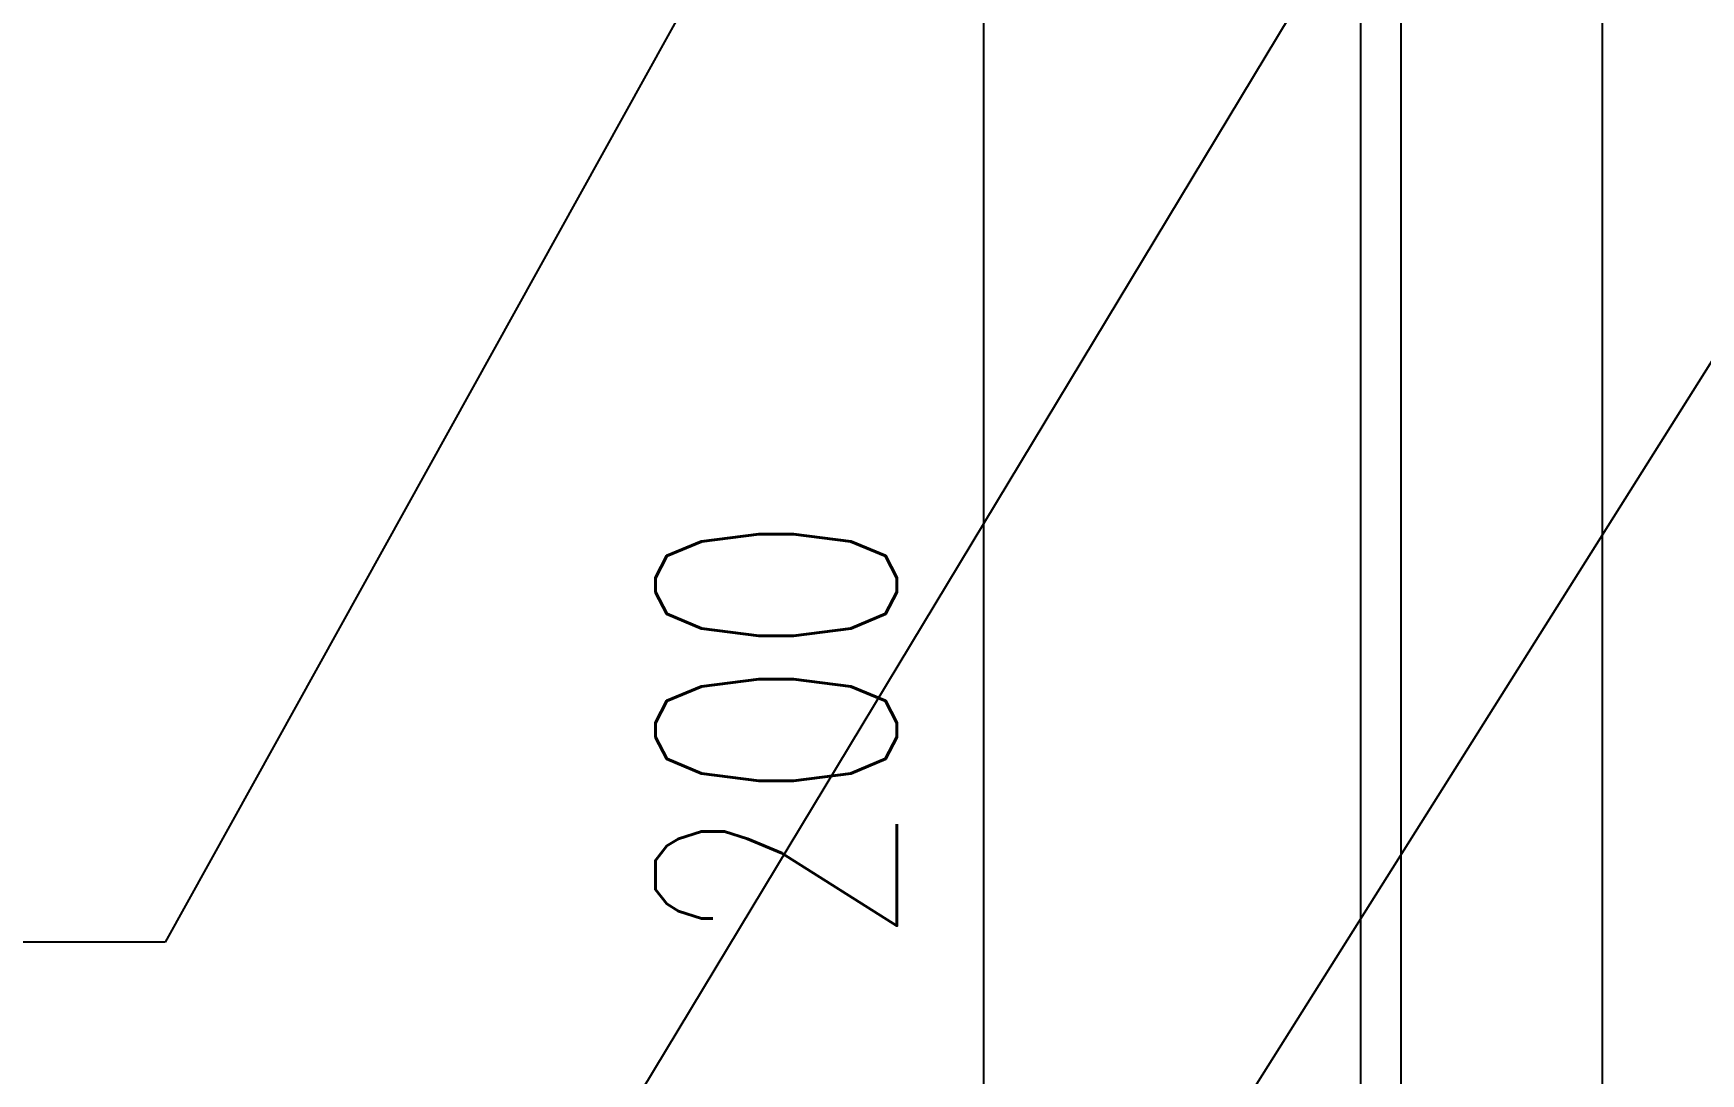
# Model space of a CAD drawing. Extents: x -202236 to 1002404, y -663931 to 1550022.
# Drawn here: x 24869.4 to 24972.9, y -357153.6 to -357089 of the extents above; entities that cross this region are included whole.
import ezdxf

# ---------------------------------------------------------------- set-up
doc = ezdxf.new("R2010")
doc.units = 0
doc.layers.add('!ZN3-铝板幕墙-3', color=3, linetype='Continuous')
doc.layers.add('DIM', color=173, linetype='Continuous')
doc.styles.add('DHTEXT-1', font='ROMANS.shx', dxfattribs={"width": 0.7, "bigfont": 'CHINESE.shx'})
doc.dimstyles.new('ZN6', dxfattribs={"dimscale": 6, "dimtxt": 2.5, "dimasz": 1.5, "dimexe": 1, "dimexo": 2, "dimgap": 0.9, "dimtad": 1, "dimdec": 0, "dimdsep": 46, "dimtxsty": 'DHTEXT-1', "dimblk": 'ARCHTICK', "dimcen": 2.5, "dimclrd": 173, "dimclre": 173, "dimclrt": 7, "dimazin": 2, "dimtfac": 1, "dimtdec": 1, "dimtix": 1, "dimtmove": 2, "dimatfit": 3, "dimfxl": 0, "dimtolj": 1, "dimtzin": 0, "dimarcsym": 0})

# ---------------------------------------------------------------- blocks, each defined once
blk = doc.blocks.new('_ArchTick')
at = {"color": 0, "linetype": 'ByBlock', "const_width": 0.4}
blk.add_lwpolyline([(-0.5, -0.5), (0.5, 0.5)], dxfattribs=at)
blk = doc.blocks.new('*D985')
at = {"layer": 'Defpoints', "color": 0, "ltscale": 60, "transparency": 16777216}
for p in [(24928.42, -357032.25), (24940.6, -357032.25), (24951.8, -357232.25)]:
    blk.add_point(p, dxfattribs=at)
at = {"layer": 'DIM', "color": 173, "linetype": 'ByBlock', "lineweight": -2, "ltscale": 60, "transparency": 16777216}
for p, q in [((24928.6, -357032.25), (24922.42, -357032.25)), ((24928.42, -357232.25), (24928.42, -357032.25)), ((24939.8, -357232.25), (24922.42, -357232.25))]:
    blk.add_line(p, q, dxfattribs=at)
at = {"layer": 'DIM', "color": 173, "lineweight": -2, "ltscale": 60, "transparency": 16777216, "xscale": 9, "yscale": 9, "zscale": 9}
for p, rotation in [((24928.42, -357032.25), 90), ((24928.42, -357232.25), 270)]:
    blk.add_blockref('_ArchTick', p, dxfattribs=dict(at, rotation=rotation))
at = {"layer": 'DIM', "color": 7, "ltscale": 60, "transparency": 16777216, "insert": (24915.52, -357132.25), "char_height": 15, "attachment_point": 5, "rotation": 90, "style": 'DHTEXT-1'}
blk.add_mtext('\\A1;200', dxfattribs=at)

msp = doc.modelspace()

# ---------------------------------------------------------------- linework, layer by layer
at = {"layer": '!ZN3-铝板幕墙-3'}
for points in [[(24951.8, -357041.06), (24951.8, -357232.25), (25001.8, -357232.25), (25001.8, -356582.25), (24901.8, -356582.25)], [(24954.3, -357041.06), (24954.3, -357229.75), (24999.3, -357229.75), (24999.3, -356584.75), (24901.8, -356584.75)], [(24966.8, -357033.25), (24966.8, -357217.25), (24986.8, -357217.25), (24986.8, -357032.25)]]:
    msp.add_lwpolyline(points, dxfattribs=at)

# ---------------------------------------------------------------- dimensions: what is measured, and where the dimension line sits
at = {"layer": 'DIM', "ltscale": 60}
dim = msp.add_linear_dim(base=(24928.42, -357032.25), p1=(24951.8, -357232.25), p2=(24940.6, -357032.25), angle=90, dimstyle='ZN6', dxfattribs=at)
dim.commit()
dim.dimension.update_dxf_attribs({"geometry": '*D985', "text_midpoint": (24915.52, -357132.25)})

# ---------------------------------------------------------------- leaders
at = {"layer": 'DIM'}
for points in [[(24992.3, -357013.53), (24877.59, -357203.62), (24689.1, -357203.62)], [(24948.62, -357017.36), (24877.59, -357145.43), (24689.1, -357145.43)], [(24990.65, -357082.25), (24877.59, -357261.81), (24689.1, -357261.81)]]:
    msp.add_leader(points, dimstyle='ZN6', dxfattribs=at)

doc.saveas('drawing.dxf')
